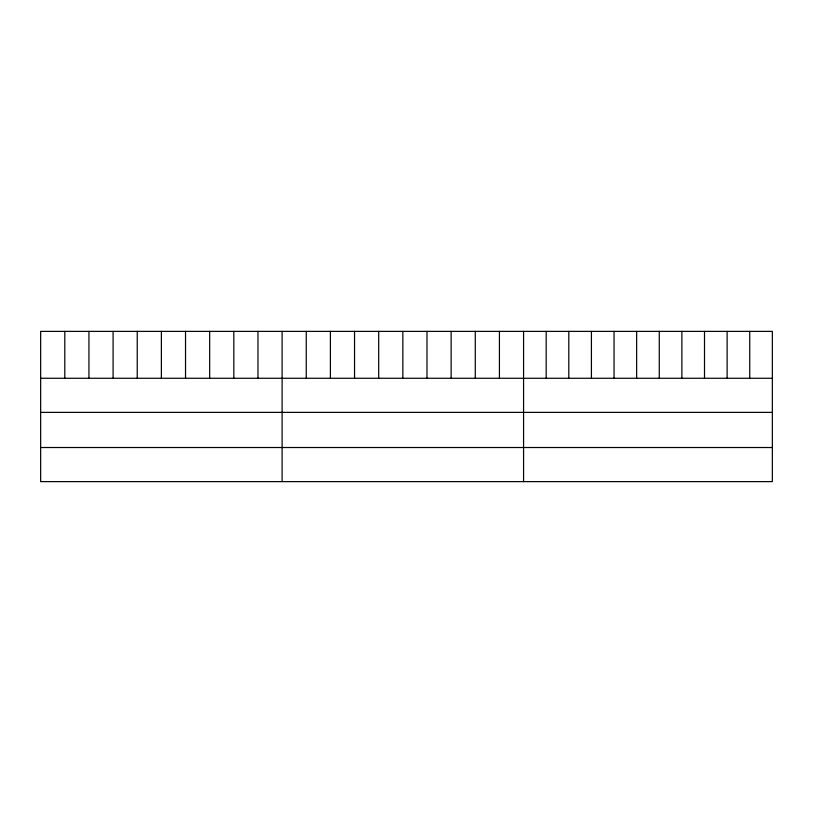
<?xml version="1.0" encoding="UTF-8"?>
<svg xmlns="http://www.w3.org/2000/svg" width="813" height="813" viewBox="0 0 813 813"><rect width="100%" height="100%" fill="white"/><g stroke="black" fill="none" stroke-linecap="round" stroke-linejoin="round"><path stroke-width="1.22" d="M772.35 378.269L772.35 481.621L40.65 481.621L40.65 331.379L772.35 331.379L772.35 378.269L40.65 378.269M40.65 412.374L772.35 412.374M40.65 447.516L772.35 447.516M749.738 331.379L749.738 378.269M727.117 331.379L727.117 378.269M704.505 331.379L704.505 378.269M681.883 331.379L681.883 378.269M659.272 331.379L659.272 378.269M636.65 331.379L636.65 378.269M614.039 331.379L614.039 378.269M591.417 331.379L591.417 378.269M568.805 331.379L568.805 378.269M546.184 331.379L546.184 378.269M523.572 331.379L523.572 481.621M499.426 331.379L499.426 378.269M475.28 331.379L475.28 378.269M451.134 331.379L451.134 378.269M426.988 331.379L426.988 378.269M402.841 331.379L402.841 378.269M378.695 331.379L378.695 378.269M354.549 331.379L354.549 378.269M330.403 331.379L330.403 378.269M306.257 331.379L306.257 378.269M282.111 331.379L282.111 481.621M257.965 331.379L257.965 378.269M233.819 331.379L233.819 378.269M209.673 331.379L209.673 378.269M185.527 331.379L185.527 378.269M161.381 331.379L161.381 378.269M137.234 331.379L137.234 378.269M113.088 331.379L113.088 378.269M88.942 331.379L88.942 378.269M64.796 331.379L64.796 378.269"/></g></svg>
